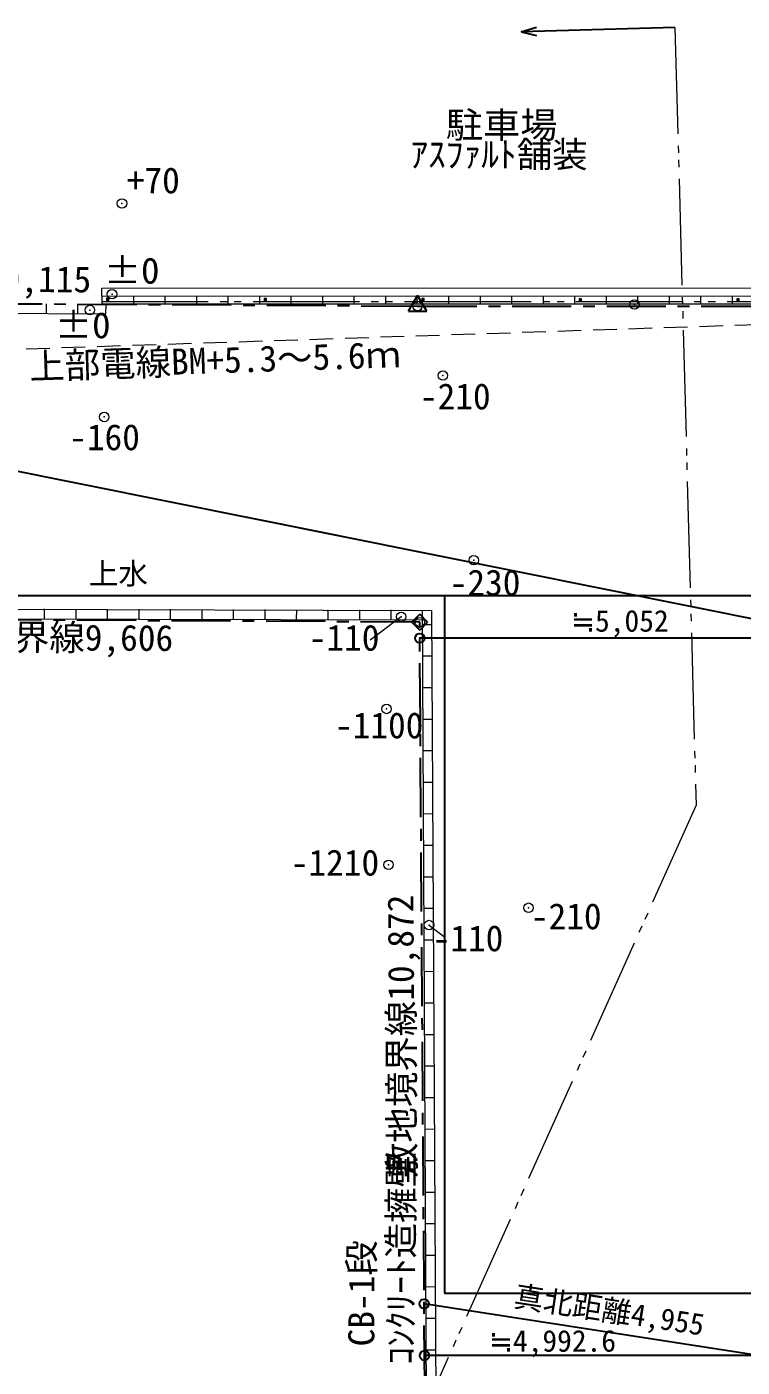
# Model space of a CAD drawing. Units: millimetres at full size, sheet at 1:150. Extents: x -163003 to 39665, y -31756 to 660749.
# Drawn here: x -8099 to 981, y -13317 to 3684 of the extents above; entities that cross this region are included whole.
import ezdxf
from ezdxf.enums import TextEntityAlignment as Align

# ---------------------------------------------------------------- set-up
doc = ezdxf.new("R2010")
doc.units = ezdxf.units.MM
doc.header["$LTSCALE"] = 150
doc.header["$PDMODE"] = 32
doc.header["$PDSIZE"] = 120
for name, pattern in [('CHAIN1', [8, 5, -1, 1, -1]), ('DASHED2', [3, 2, -1]), ('DOUBLE_CHAIN2', [12.8, 9, -1, 0.6, -0.6, 0.6, -1])]:
    doc.linetypes.add(name, pattern=pattern)
for name, color, linetype, lineweight in [('2-0_補助線', 4, 'Continuous', 9), ('2-2', 7, 'Continuous', 25), ('2-4', 134, 'Continuous', 25), ('2-6', 4, 'Continuous', 9), ('2-7', 7, 'Continuous', 9), ('2-8', 1, 'Continuous', 18), ('2-F_寸法・方位', 7, 'Continuous', 25), ('C-0', 4, 'Continuous', 9), ('C-1', 2, 'DOUBLE_CHAIN2', 9), ('D-5', 7, 'Continuous', 25)]:
    doc.layers.add(name, color=color, linetype=linetype, lineweight=lineweight)
doc.styles.add('ＭＳ ゴシック', font='')
doc.styles.get('ＭＳ ゴシック').set_extended_font_data('MS Gothic')

msp = doc.modelspace()

# ---------------------------------------------------------------- linework, layer by layer
at = {"layer": '2-0_補助線'}
msp.add_line((-7146.6, 269.1), (-7146.7, 369.1), dxfattribs=at)
at = {"layer": '2-0_補助線', "color": 6, "linetype": 'CHAIN1', "lineweight": 25}
for p, q in [((-3112.2, -3867.5), (-12718.1, -3813.7)), ((-3041, -14738.9), (-3112.2, -3867.5))]:
    msp.add_line(p, q, dxfattribs=at)
at = {"layer": '2-0_補助線', "linetype": 'DASHED2'}
msp.add_lwpolyline([(20976.9, 563.9), (-13880.7, -596.2), (-13893.1, 13386.1)], dxfattribs=at)
at = {"layer": '2-0_補助線'}
msp.add_lwpolyline([(-7146.7, 369.1), (-3049.3, 371.8), (5122.9, 368)], dxfattribs=at)
at = {"layer": '2-0_補助線', "color": 6, "linetype": 'CHAIN1', "lineweight": 25}
msp.add_lwpolyline([(-12253.6, 193.7), (-3138.7, 142.6), (13131.6, 142.6)], dxfattribs=at)
at = {"layer": '2-0_補助線', "color": 2}
for p in [(-3138.7, 142.6), (-3112.2, -3867.5)]:
    msp.add_point(p, dxfattribs=at)
at = {"layer": '2-2'}
for p, q in [((-1823.4, 3621.6), (-1631.7, 3678.6)), ((127.9, 3674.6), (-1823.4, 3621.6)), ((-1823.4, 3621.6), (-1628.9, 3575.1)), ((-3254.2, 75.9), (-3138.7, 275.9)), ((-3023.3, 75.9), (-3138.7, 275.9)), ((-3254.2, 75.9), (-3023.3, 75.9)), ((-3212.2, -3867.5), (-3112.2, -3767.5)), ((-3212.2, -3867.5), (-3112.2, -3967.5)), ((-3012.2, -3867.5), (-3112.2, -3767.5)), ((-3012.2, -3867.5), (-3112.2, -3967.5))]:
    msp.add_line(p, q, dxfattribs=at)
at = {"layer": '2-2', "color": 2, "linetype": 'DOUBLE_CHAIN2', "lineweight": 9}
for p, q in [((127.9, 3674.6), (395.9, -6189)), ((395.9, -6189), (-3867.2, -15683))]:
    msp.add_line(p, q, dxfattribs=at)
at = {"layer": '2-4'}
for p, q in [((-11553.4, -3529.6), (10166.2, -3529.6)), ((-2797.3, -3529.6), (-2797.3, -12379.3)), ((-2797.3, -12379.3), (3955.4, -12379.3))]:
    msp.add_line(p, q, dxfattribs=at)
at = {"layer": '2-7', "color": 4}
for p, q in [((-3346.9, -3798.8), (-3739.9, -4096.6)), ((-2993.9, -7709), (-2792, -7862.6))]:
    msp.add_line(p, q, dxfattribs=at)
at = {"layer": '2-7', "color": 5}
for p in [(-6890.8, 1443.5), (-7017.6, 292.5), (-7297.8, 92), (-2817.5, -738.8), (-7115.9, -1264.7), (-2426.2, -3080.8), (-3346.9, -3798.8), (-3533.2, -4967.9), (-3507.5, -6944.5), (-1730.4, -7489.2), (-2993.9, -7709)]:
    msp.add_point(p, dxfattribs=at)
at = {"layer": '2-8'}
for p, q in [((-7146.6, 269.1), (-3049.3, 271.8)), ((-7146.6, 269.1), (-7146.6, 169.1)), ((-7146.6, 169.1), (-3049.2, 171.8)), ((-7086.7, 238.7), (-7059.5, 211.5)), ((-7086.7, 231.6), (-7066.5, 211.5)), ((-7086.7, 224.6), (-7073.6, 211.5)), ((-7086.7, 217.5), (-7080.7, 211.5)), ((-7082.4, 241.5), (-7056.7, 215.8)), ((-7075.3, 241.5), (-7056.7, 222.9)), ((-7068.3, 241.5), (-7056.7, 229.9)), ((-7061.2, 241.5), (-7056.7, 237)), ((-6746.6, 269.3), (-6746.6, 169.3)), ((-6346.6, 269.6), (-6346.6, 169.6)), ((-5946.6, 269.9), (-5946.6, 169.9)), ((-5546.6, 270.1), (-5546.6, 170.1)), ((-5146.6, 270.4), (-5146.6, 170.4)), ((-5086.7, 236.6), (-5059.5, 209.4)), ((-5086.7, 229.5), (-5066.5, 209.4)), ((-5086.7, 222.4), (-5073.6, 209.4)), ((-5086.7, 215.4), (-5080.7, 209.4)), ((-5082.4, 239.4), (-5056.7, 213.7)), ((-5075.3, 239.4), (-5056.7, 220.8)), ((-5068.3, 239.4), (-5056.7, 227.8)), ((-5061.2, 239.4), (-5056.7, 234.9)), ((-4746.6, 270.7), (-4746.6, 170.7)), ((-4346.6, 270.9), (-4346.6, 170.9)), ((-3946.6, 271.2), (-3946.6, 171.2)), ((-3546.6, 271.5), (-3546.6, 171.5)), ((-3146.6, 271.7), (-3146.6, 171.7)), ((-3086.7, 234.5), (-3059.5, 207.3)), ((-3086.7, 227.4), (-3066.5, 207.3)), ((-3086.7, 220.3), (-3073.6, 207.3)), ((-3086.7, 213.3), (-3080.7, 207.3)), ((-3082.4, 237.3), (-3056.7, 211.6)), ((-3075.3, 237.3), (-3056.7, 218.6)), ((-3068.3, 237.3), (-3056.7, 225.7)), ((-3061.2, 237.3), (-3056.7, 232.8)), ((-3049.3, 271.8), (5122.9, 268)), ((-3049.3, 171.8), (5122.9, 168)), ((-2746.6, 272), (-2746.6, 172)), ((-2346.6, 271.5), (-2346.7, 171.5)), ((-1946.6, 271.3), (-1946.7, 171.3)), ((-1546.6, 271.1), (-1546.7, 171.1)), ((-1146.6, 270.9), (-1146.7, 170.9)), ((-1086.7, 232.4), (-1059.5, 205.2)), ((-1086.7, 225.3), (-1066.5, 205.2)), ((-1086.7, 218.2), (-1073.6, 205.2)), ((-1086.7, 211.2), (-1080.7, 205.2)), ((-1082.4, 235.1), (-1056.7, 209.5)), ((-1075.3, 235.2), (-1056.7, 216.5)), ((-1068.3, 235.2), (-1056.7, 223.6)), ((-1061.2, 235.2), (-1056.7, 230.7)), ((-746.6, 270.7), (-746.7, 170.7)), ((-346.6, 270.5), (-346.7, 170.5)), ((53.4, 270.3), (53.3, 170.3)), ((453.4, 270.1), (453.3, 170.1)), ((853.4, 270), (853.3, 170)), ((913.3, 230.3), (940.5, 203.1)), ((913.3, 223.2), (933.5, 203.1)), ((913.3, 216.1), (926.4, 203.1)), ((913.3, 209.1), (919.3, 203)), ((917.6, 233), (943.3, 207.4)), ((924.7, 233), (943.3, 214.4)), ((931.7, 233.1), (943.3, 221.5)), ((938.8, 233.1), (943.3, 228.6)), ((-7853.7, 169.1), (-7854.4, 49.1)), ((-7453.7, 166.8), (-7454.4, 46.8)), ((-12699.3, -3690.1), (-2957.8, -3719.7)), ((-7877.7, -3699), (-7878, -3824.8)), ((-7477.7, -3700.2), (-7478, -3826)), ((-7077.7, -3701.4), (-7078, -3827.2)), ((-6677.7, -3702.6), (-6678.1, -3828.4)), ((-6277.7, -3703.8), (-6278.1, -3829.6)), ((-5877.7, -3705.1), (-5878.1, -3830.9)), ((-5477.7, -3706.3), (-5478.1, -3832.1)), ((-5077.7, -3707.5), (-5078.1, -3833.3)), ((-4677.7, -3708.7), (-4678.1, -3834.5)), ((-4277.7, -3709.9), (-4278.1, -3835.7)), ((-3877.7, -3711.2), (-3878.1, -3836.9)), ((-3477.7, -3712.4), (-3478.1, -3838.2)), ((-3019.8, -14696.1), (-3077.8, -3720.4)), ((-2899.8, -14695.7), (-2957.8, -3719.7)), ((-12699.7, -3810.1), (-3075.7, -3839.4)), ((-3076.8, -3896.3), (-2956.8, -3895.7)), ((-3074.7, -4296.3), (-2954.7, -4295.7)), ((-3072.6, -4696.3), (-2952.6, -4695.6)), ((-3070.5, -5096.3), (-2950.5, -5095.6)), ((-3068.4, -5496.3), (-2948.4, -5495.6)), ((-3066.3, -5896.3), (-2946.3, -5895.6)), ((-3064.2, -6296.3), (-2944.2, -6295.6)), ((-3062, -6696.3), (-2942, -6695.6)), ((-3059.9, -7096.2), (-2939.9, -7095.6)), ((-3057.8, -7496.2), (-2937.8, -7495.6)), ((-3055.7, -7896.2), (-2935.7, -7895.6)), ((-3053.6, -8296.2), (-2933.6, -8295.6)), ((-3051.5, -8696.2), (-2931.5, -8695.6)), ((-3049.4, -9096.2), (-2929.4, -9095.6)), ((-3047.3, -9496.2), (-2927.3, -9495.6)), ((-3045.1, -9896.2), (-2925.1, -9895.6)), ((-3043, -10296.2), (-2923, -10295.6)), ((-3040.9, -10696.2), (-2920.9, -10695.6)), ((-3038.8, -11096.2), (-2918.8, -11095.6)), ((-3036.7, -11496.2), (-2916.7, -11495.6)), ((-3034.6, -11896.2), (-2914.6, -11895.5)), ((-3032.5, -12296.2), (-2912.5, -12295.5)), ((-3030.3, -12696.2), (-2910.3, -12695.5)), ((-3028.2, -13096.2), (-2908.2, -13095.5))]:
    msp.add_line(p, q, dxfattribs=at)
at = {"layer": '2-8', "linetype": 'DOUBLE_CHAIN2'}
for p, q in [((-7146.6, 199.1), (-3049.3, 201.8)), ((-3049.3, 201.8), (5122.9, 198))]:
    msp.add_line(p, q, dxfattribs=at)
at = {"layer": '2-8', "color": 7, "lineweight": 25}
msp.add_line((1841.3, -13270.6), (-3055.6, -12512.2), dxfattribs=at)
at = {"layer": '2-8'}
for points in [[(-7086.7, 241.5), (-7086.7, 211.5), (-7056.7, 211.5), (-7056.7, 241.5)], [(-5086.7, 239.4), (-5086.7, 209.4), (-5056.7, 209.4), (-5056.7, 239.4)], [(-3086.7, 237.3), (-3086.7, 207.3), (-3056.7, 207.3), (-3056.7, 237.3)], [(-1086.7, 235.1), (-1086.7, 205.1), (-1056.7, 205.2), (-1056.7, 235.2)], [(913.3, 233), (913.3, 203), (943.3, 203.1), (943.3, 233.1)]]:
    msp.add_lwpolyline(points, close=True, dxfattribs=at)
msp.add_lwpolyline([(-12254.3, 73.7), (-7094.4, 44.8), (-7093.7, 164.8)], dxfattribs=at)
msp.add_point((-386.4, 162.5), dxfattribs=at)
at = {"layer": '2-F_寸法・方位'}
for p, q in [((1941.3, -4070.6), (-3110.9, -4070.6)), ((1941.3, -13170.6), (-3051.3, -13170.6))]:
    msp.add_line(p, q, dxfattribs=at)
for p in [(-3110.9, -4070.6), (-3055.6, -12512.2), (-3051.3, -13170.6)]:
    msp.add_point(p, dxfattribs=at)
at = {"layer": 'C-1'}
msp.add_line((1841.3, -3970.6), (-26430, 1704.7), dxfattribs=at)
at = {"layer": 'D-5'}
msp.add_line((-21838.8, 783), (1841.3, -3970.6), dxfattribs=at)

# ---------------------------------------------------------------- texts
at = {"layer": '2-0_補助線', "color": 7, "style": 'ＭＳ ゴシック'}
for s, rotation, p in [('ｱｽﾌｧﾙﾄ舗装', 359.94, (-3231.5, 1804.4)), ('敷地境界線9,115', 359.679, (-10655.4, 235.5)), ('上部電線BM+5.3～5.6ｍ', 1.906, (-8058.8, -888.1)), ('敷地境界線9,606', 359.679, (-9614.4, -4313.4)), ('敷地境界線10,872', 90.375, (-3070.2, -10917.3))]:
    msp.add_text(s, height=329.9, rotation=rotation, dxfattribs=at).set_placement(p, align=Align.BOTTOM_LEFT)
at = {"layer": '2-6', "color": 7, "style": 'ＭＳ ゴシック', "width": 1.05}
msp.add_text('駐車場', height=329.9, dxfattribs=at).set_placement((-2780.2, 2175.6), align=Align.BOTTOM_LEFT)
at = {"layer": '2-7', "style": 'ＭＳ ゴシック'}
for s, p in [('+70', (-6830.1, 1472.3)), ('-210', (-3109.6, -1266.9)), ('-160', (-7561, -1784.8)), ('-230', (-2731.2, -3628.8)), ('-110', (-4520.3, -4328.6)), ('-1100', (-4187.1, -5439.6)), ('-1210', (-4748.7, -7180.5)), ('-210', (-1701.3, -7860.9)), ('-110', (-2948.3, -8140.3))]:
    msp.add_text(s, height=329.9, dxfattribs=at).set_placement(p, align=Align.BOTTOM_LEFT)
at = {"layer": '2-7', "style": 'ＭＳ ゴシック', "width": 1.05}
for p in [(-7120.9, 328), (-7741.9, -364.6)]:
    msp.add_text('±0', height=329.9, dxfattribs=at).set_placement(p, align=Align.BOTTOM_LEFT)
at = {"layer": '2-8', "color": 7, "style": 'ＭＳ ゴシック'}
for s, p in [('ｺﾝｸﾘｰﾄ造擁壁', (-3089.9, -13287)), ('CB-1段', (-3589.5, -13054.1))]:
    msp.add_text(s, height=329.9, rotation=89.879, dxfattribs=at).set_placement(p, align=Align.BOTTOM_LEFT)
at = {"layer": '2-F_寸法・方位', "style": 'ＭＳ ゴシック'}
for s, p in [('≒5,052', (-1191, -4070.6)), ('≒4,992.6', (-2233, -13203.1))]:
    msp.add_text(s, height=274.9, dxfattribs=at).set_placement(p, align=Align.BOTTOM_LEFT)
msp.add_text('真北距離4,955', height=274.9, rotation=351.196, dxfattribs=at).set_placement((-1942.5, -12626.2), align=Align.BOTTOM_LEFT)
at = {"layer": 'C-0', "color": 5, "style": 'ＭＳ ゴシック'}
msp.add_text('上水', height=274.9, dxfattribs=at).set_placement((-7311.4, -3469.1), align=Align.BOTTOM_LEFT)

doc.saveas('drawing.dxf')
